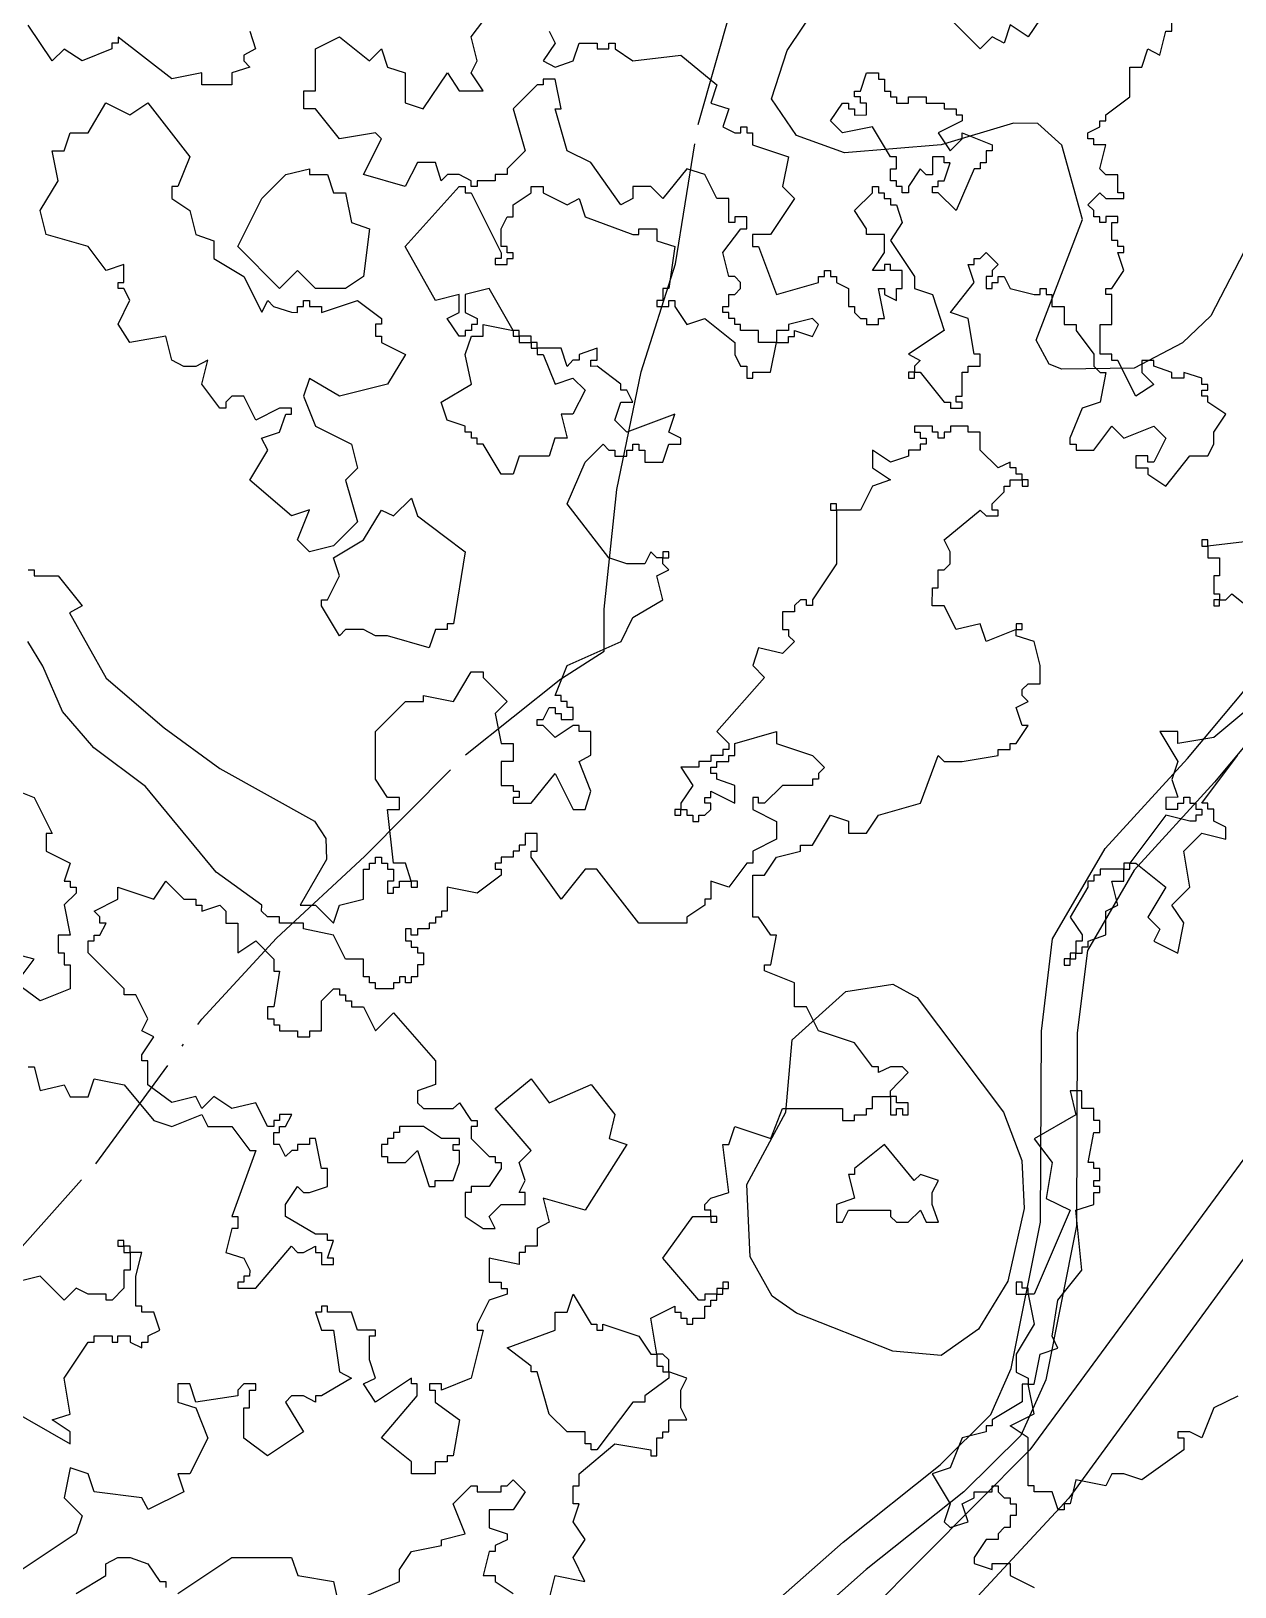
# Model space of a CAD drawing. Header units: metres. Extents: x -400 to 800, y -650 to 500.
# Drawn here: x 329.3 to 379.6, y -433.2 to -368.3 of the extents above; entities that cross this region are included whole.
import ezdxf

# ---------------------------------------------------------------- set-up
doc = ezdxf.new("R2010")
doc.units = ezdxf.units.M
doc.header["$LTSCALE"] = 2
doc.linetypes.add('DASHDOT', pattern=[3.556, 2.54, -0.508, 0, -0.508])
for name, color, linetype in [('SITE-PATH', 84, 'CONTINUOUS'), ('SITE-SETBACK-WATER', 1, 'DASHDOT'), ('SITE-TREE-CANOPY', 94, 'CONTINUOUS'), ('TOPO-CONTOUR-MAJOR', 8, 'CONTINUOUS'), ('TOPO-CONTOUR-MINOR', 9, 'CONTINUOUS')]:
    doc.layers.add(name, color=color, linetype=linetype)

msp = doc.modelspace()

# ---------------------------------------------------------------- linework, layer by layer
at = {"layer": 'SITE-PATH'}
for points in [[(360.236, -433.989), (363.204, -431.364), (367.252, -428.138), (369.377, -426.036), (370.226, -424.111), (371.454, -417.994), (371.483, -410.018), (371.953, -406.169), (374.142, -402.398), (377.58, -398.639), (381.024, -394.523), (385.03, -387.871), (387.823, -384.256), (391.814, -380.23), (394.747, -375.903), (398.114, -371.431), (402.528, -357.694)], [(403.973, -358.105), (399.461, -372.132), (395.967, -376.782), (392.979, -381.186), (388.959, -385.246), (386.258, -388.728), (382.259, -395.38), (378.709, -399.629), (375.356, -403.299), (373.405, -406.659), (372.984, -410.096), (372.948, -418.149), (371.664, -424.579), (370.633, -426.904), (368.248, -429.262), (364.172, -432.509), (361.323, -435.023)]]:
    msp.add_lwpolyline(points, dxfattribs=at)
at = {"layer": 'SITE-SETBACK-WATER'}
msp.add_lwpolyline([(328.031, -420.034), (332.004, -415.557), (336.429, -409.526), (339.551, -406.142), (343.242, -402.72), (347.444, -398.481), (351.447, -395.291), (353.223, -394.151), (353.23, -392.404), (353.755, -387.404), (354.778, -382.483), (356.201, -377.976), (357.153, -372.157), (358.734, -366.63)], dxfattribs=at)
at = {"layer": 'SITE-TREE-CANOPY'}
for points in [[(371.43, -367.759), (370.932, -368.504), (370.181, -368.003), (369.929, -368.76), (369.431, -368.504), (368.932, -369.004), (366.681, -366.757)], [(329.177, -390.759), (329.43, -390.759), (329.43, -391.004), (330.433, -391.004), (331.429, -392.261), (330.903, -392.55), (332.432, -395.276), (334.859, -397.356), (337.18, -399.058), (341.13, -401.25), (341.614, -401.973), (341.635, -402.852), (340.533, -404.754), (341.179, -404.754), (341.929, -405.51), (342.182, -404.754), (343.178, -404.509), (343.178, -403.252), (343.43, -403.252), (343.431, -403.008), (343.683, -403.008), (343.683, -402.752), (343.929, -402.752), (343.929, -403.008), (344.181, -403.008), (344.181, -403.252), (344.427, -403.253), (344.427, -403.753), (344.181, -403.753), (344.181, -404.254), (344.427, -404.254), (344.427, -404.009), (344.679, -404.009), (344.679, -403.753), (345.177, -403.753), (344.932, -403.008), (344.427, -403.008), (344.181, -400.761), (344.679, -400.761), (344.679, -400.26), (344.181, -400.26), (343.683, -399.504), (343.676, -397.513), (344.932, -396.256), (345.683, -396.256), (345.683, -396.011), (346.932, -396.256), (347.682, -395.01), (348.18, -395.01), (348.18, -395.255), (349.183, -396.256), (348.678, -396.757), (348.931, -398.002), (349.429, -398.002), (349.429, -398.759), (348.931, -398.759), (348.931, -399.76), (349.429, -399.76), (349.429, -400.005), (349.681, -400.005), (349.681, -400.261), (349.429, -400.261), (349.429, -400.505), (350.179, -400.505), (351.182, -399.26), (351.933, -400.761), (352.431, -400.761), (352.676, -400.005), (352.179, -398.759), (352.677, -398.503), (352.677, -397.502), (352.179, -397.502), (352.179, -397.257), (351.933, -397.257), (351.182, -397.758), (350.677, -397.257), (350.432, -397.257), (350.432, -397.013), (350.677, -397.013), (350.93, -396.512), (351.183, -396.512), (351.183, -396.757), (351.428, -396.757), (351.428, -397.001), (351.933, -397.002), (351.933, -396.512), (351.681, -396.512), (351.681, -396.256), (351.428, -396.256), (351.428, -396.011), (351.183, -396.011), (351.681, -394.754), (353.933, -393.754), (354.431, -392.752), (355.679, -392.007), (355.427, -391.006), (355.932, -390.761), (355.68, -390.506), (355.68, -390.261), (355.427, -390.261), (355.182, -390.005), (354.929, -390.505), (354.178, -390.505), (353.428, -390.261), (351.681, -388.002), (352.432, -386.256), (353.183, -385.511), (353.428, -385.756), (353.681, -385.756), (353.681, -386.011), (354.179, -386.011), (354.179, -385.756), (354.431, -385.756), (354.431, -385.511), (354.677, -385.511), (354.677, -385.756), (354.929, -385.756), (354.929, -386.256), (355.68, -386.256), (355.933, -385.511), (356.431, -385.511), (356.431, -385.255), (355.933, -385.01), (356.178, -384.254), (354.179, -385.01), (353.681, -384.51), (353.926, -383.753), (354.431, -383.753), (354.179, -383.253), (353.926, -383.253), (353.926, -383.008), (352.93, -382.251), (352.678, -382.263), (352.678, -382.007), (352.93, -382.007), (352.93, -381.506), (352.18, -381.762), (352.18, -382.007), (351.927, -382.007), (351.682, -382.263), (351.429, -381.506), (350.433, -381.506), (350.433, -381.261), (350.181, -381.261), (350.181, -381.005), (349.683, -381.005), (349.683, -380.761), (349.43, -380.761), (348.427, -379.003), (347.431, -379.259), (347.431, -380.004), (347.929, -380.26), (347.929, -380.505), (347.683, -380.505), (347.683, -380.76), (347.431, -380.76), (347.431, -381.005), (347.178, -381.005), (346.68, -380.26), (347.178, -380.004), (347.178, -379.259), (346.182, -379.503), (344.927, -377.256), (347.179, -374.754), (347.431, -374.754), (347.431, -375.009), (347.677, -375.01), (348.932, -377.512), (348.932, -377.757), (348.68, -377.757), (348.68, -378.002), (349.178, -378.002), (349.178, -377.757), (349.43, -377.757), (349.43, -377.512), (349.178, -377.512), (349.178, -377.257), (348.932, -377.257), (348.932, -376.511), (349.178, -376.011), (349.43, -376.011), (349.43, -375.51), (350.181, -375.01), (350.181, -374.754), (350.679, -374.754), (350.679, -375.01), (351.682, -375.51), (352.18, -375.255), (352.433, -376.011), (354.432, -376.756), (354.678, -376.756), (354.678, -376.512), (355.428, -376.512), (355.428, -377.012), (356.179, -377.257), (355.933, -379.004), (355.68, -379.004), (355.68, -379.504), (355.428, -379.504), (355.428, -379.76), (355.933, -379.76), (355.933, -379.504), (356.178, -379.504), (356.178, -379.76), (356.676, -380.505), (357.427, -380.261), (358.683, -381.262), (358.683, -381.762), (358.928, -382.252), (359.181, -382.252), (359.181, -382.753), (359.433, -382.753), (359.433, -382.508), (360.177, -382.508), (360.429, -381.262), (359.679, -381.262), (359.679, -380.761), (358.928, -380.761), (358.928, -380.505), (358.683, -380.505), (358.683, -380.261), (358.43, -380.261), (358.43, -380.005), (358.178, -380.005), (358.178, -379.76), (358.43, -379.76), (358.43, -379.26), (358.683, -379.26), (358.928, -379.004), (358.928, -378.759), (358.683, -378.503), (358.43, -378.503), (358.178, -377.502), (358.929, -376.512), (359.181, -376.512), (359.181, -376.012), (358.683, -376.011), (358.683, -376.256), (358.431, -376.256), (358.431, -375.255), (357.933, -375.255), (357.428, -374.254), (356.677, -374.009), (355.681, -375.255), (355.183, -374.754), (354.432, -374.754), (354.432, -375.255), (353.927, -375.511), (352.678, -373.753), (351.682, -373.252), (351.177, -371.506), (351.43, -371.506), (351.178, -370.26), (350.679, -370.26), (350.679, -370.505), (350.427, -370.505), (349.431, -371.506), (349.929, -373.252), (349.178, -374.008), (349.178, -374.253), (348.68, -374.253), (348.68, -374.509), (347.929, -374.509), (347.929, -374.754), (347.677, -374.754), (347.677, -374.509), (347.179, -374.253), (346.681, -374.253), (346.428, -374.509), (346.183, -373.752), (345.432, -373.752), (344.927, -374.753), (343.18, -374.253), (343.931, -372.762), (343.678, -372.506), (342.177, -372.762), (341.181, -371.505), (340.683, -371.505), (340.683, -370.76), (341.181, -370.76), (341.181, -369.002), (342.178, -368.502), (343.433, -369.503), (343.931, -369.002), (344.177, -369.759), (344.927, -370.004), (344.927, -371.261), (345.678, -371.505), (346.681, -370.004), (347.179, -370.76), (348.182, -370.76), (347.677, -370.004), (347.93, -369.503), (347.677, -368.502), (348.428, -367.512)], [(338.432, -368.257), (338.677, -369.002), (338.179, -369.258), (338.179, -369.503), (338.431, -369.758), (337.681, -370.003), (337.681, -370.504), (336.432, -370.504), (336.432, -370.003), (335.176, -370.259), (332.932, -368.512), (332.932, -368.757), (332.679, -368.757), (332.679, -369.002), (331.431, -369.502), (330.68, -369.012), (330.182, -369.502), (329.179, -368.011)], [(350.932, -368.258), (351.178, -368.758), (350.68, -369.503), (351.178, -369.759), (351.928, -369.504), (352.181, -368.758), (352.931, -368.758), (352.931, -369.003), (353.429, -369.003), (353.429, -368.758), (353.682, -368.758), (353.682, -369.003), (354.433, -369.504), (356.432, -369.259), (357.933, -370.505), (357.68, -371.262), (358.431, -371.506), (358.178, -372.252), (358.683, -372.507), (358.929, -372.508), (358.929, -372.252), (359.181, -372.252), (359.181, -372.508), (359.427, -372.508), (359.427, -373.008), (360.928, -373.509), (360.682, -374.755), (361.18, -375.255), (360.177, -376.757), (359.427, -376.757), (359.427, -377.257), (359.679, -377.257), (360.43, -379.26), (362.183, -378.759), (362.183, -378.503), (362.429, -378.503), (362.429, -378.259), (362.681, -378.259), (362.681, -378.503), (362.927, -378.504), (362.927, -378.759), (363.432, -379.004), (363.432, -379.761), (363.677, -379.761), (363.677, -380.005), (363.93, -380.261), (364.182, -380.261), (364.182, -380.506), (364.681, -380.506), (364.681, -380.261), (364.933, -380.261), (364.681, -379.004), (364.933, -379.004), (364.933, -379.26), (365.431, -379.505), (365.431, -379.004), (365.677, -379.004), (365.677, -378.259), (365.179, -378.259), (365.179, -378.003), (364.933, -378.003), (364.933, -378.259), (364.428, -378.259), (364.933, -377.503), (364.933, -376.757), (364.183, -376.757), (364.183, -376.512), (363.678, -375.756), (364.428, -375.011), (364.428, -374.755), (364.681, -374.755), (364.681, -375.011), (364.926, -375.011), (364.926, -375.256), (365.179, -375.256), (365.179, -375.511), (365.432, -375.511), (365.677, -376.257), (365.179, -377.002), (366.182, -378.504), (366.182, -379.004), (366.932, -379.26), (367.43, -380.762), (365.929, -381.752), (366.427, -382.008), (366.182, -382.252), (366.182, -382.508), (366.427, -382.508), (367.43, -383.754), (367.683, -383.754), (367.683, -384.01), (368.181, -384.01), (368.181, -383.754), (367.928, -383.754), (367.928, -383.51), (368.181, -383.51), (368.181, -382.508), (368.426, -382.508), (368.426, -382.253), (368.931, -382.253), (368.932, -381.752), (368.679, -381.752), (368.427, -380.261), (367.683, -380.006), (368.679, -378.76), (368.427, -378.003), (368.679, -378.003), (368.679, -377.759), (368.932, -377.759), (369.177, -377.503), (369.682, -378.003), (369.43, -378.259), (369.43, -378.504), (369.177, -378.504), (369.177, -379.005), (369.43, -379.005), (369.43, -378.76), (369.682, -378.76), (369.682, -378.504), (369.928, -378.504), (370.18, -379.005), (371.176, -379.261), (371.429, -379.261), (371.429, -379.005), (371.682, -379.005), (371.682, -379.261), (371.927, -379.261), (371.927, -379.761), (372.432, -379.761), (372.432, -380.506), (372.93, -380.507), (372.93, -380.762), (373.681, -381.752), (373.681, -382.253), (373.933, -382.509), (374.179, -382.509), (373.933, -383.755), (373.182, -384.011), (372.677, -385.256), (372.677, -385.512), (372.93, -385.512), (372.93, -385.757), (373.68, -385.757), (374.431, -384.756), (374.929, -385.257), (376.178, -384.756), (376.683, -385.257), (376.178, -386.258), (375.932, -386.258), (375.932, -386.002), (375.427, -386.002), (375.427, -386.502), (375.932, -386.502), (375.932, -386.758), (376.683, -387.259), (377.679, -386.002), (378.429, -386.002), (378.682, -385.502), (378.682, -385.012), (379.18, -384.256), (378.43, -383.755), (378.43, -383.51), (378.177, -383.51), (378.177, -383.254), (378.43, -383.254), (378.43, -383.01), (378.177, -383.01), (378.177, -382.754), (377.427, -382.509), (377.427, -382.754), (376.928, -382.754), (376.928, -382.509), (376.178, -382.253), (376.178, -382.008), (375.68, -382.008), (375.68, -382.509), (376.178, -383.01), (375.427, -383.51), (374.677, -382.008), (374.431, -382.008), (374.431, -381.752), (373.933, -381.752), (373.933, -380.507), (374.431, -380.507), (374.431, -379.261), (374.179, -379.261), (374.179, -379.005), (374.431, -379.005), (374.93, -378.26), (374.677, -377.503), (374.93, -377.503), (374.93, -377.259), (374.677, -377.259), (374.677, -377.003), (374.432, -377.003), (374.432, -376.257), (374.677, -376.257), (374.677, -376.002), (374.179, -376.001), (374.179, -376.257), (373.927, -376.257), (373.927, -376.013), (373.681, -376.013), (373.681, -375.757), (373.429, -375.512), (373.927, -375.011), (374.179, -375.256), (374.93, -375.256), (374.93, -375.012), (374.677, -375.012), (374.677, -374.255), (374.179, -374.255), (373.927, -374.01), (374.179, -373.009), (373.681, -373.009), (373.681, -372.753), (373.429, -372.753), (373.429, -372.509), (373.927, -372.253), (373.927, -372.008), (374.179, -372.008), (374.179, -371.752), (375.183, -371.007), (375.183, -369.761), (375.681, -369.761), (375.933, -369.005), (376.431, -369.261), (376.677, -368.26), (376.93, -368.26), (376.93, -367.759)], [(350.682, -434.755), (351.18, -432.753), (352.428, -433.009), (351.93, -432.008), (352.429, -431.252), (351.931, -430.506), (352.183, -429.761), (351.931, -429.761), (351.931, -429.005), (352.183, -429.005), (352.183, -428.504), (353.678, -427.258), (355.179, -427.503), (355.179, -427.759), (355.431, -427.759), (355.431, -427.003), (355.677, -427.003), (355.677, -426.758), (355.929, -426.758), (355.929, -426.257), (356.68, -426.257), (356.428, -425.757), (356.428, -425.012), (356.68, -424.511), (355.93, -424.255), (355.93, -423.754), (355.677, -423.51), (355.432, -423.51), (355.179, -422.008), (356.182, -421.507), (356.182, -421.752), (356.428, -421.752), (356.428, -422.008), (356.68, -422.008), (356.68, -422.253), (356.933, -422.253), (356.933, -422.008), (357.431, -422.008), (357.431, -421.508), (357.677, -421.508), (357.677, -421.252), (357.929, -421.252), (357.929, -421.007), (357.431, -421.007), (357.431, -421.252), (357.179, -421.252), (355.677, -419.505), (356.933, -417.759), (357.677, -417.759), (357.677, -417.503), (357.431, -417.503), (357.431, -417.258), (357.677, -417.002), (358.428, -416.758), (358.182, -414.756), (358.428, -414.756), (358.68, -414.01), (360.181, -414.511), (360.68, -413.254), (363.177, -413.254), (363.177, -413.755), (363.682, -413.755), (363.682, -413.51), (364.18, -413.51), (364.18, -413.254), (364.433, -413.254), (364.433, -412.754), (365.183, -412.754), (365.183, -412.509), (365.927, -411.753), (365.681, -411.508), (365.183, -411.508), (364.678, -411.753), (364.678, -411.508), (364.433, -411.508), (363.682, -410.507), (362.181, -410.006), (361.683, -409.005), (361.178, -409.005), (361.178, -408.004), (359.929, -407.503), (359.929, -407.258), (360.182, -407.258), (360.428, -406.012), (360.182, -406.012), (359.677, -405.256), (359.432, -405.256), (359.432, -403.509), (359.93, -403.51), (360.428, -402.753), (361.431, -402.508), (361.431, -402.253), (361.929, -402.253), (362.68, -401.007), (363.43, -401.252), (363.43, -401.752), (364.181, -401.752), (364.679, -401.007), (366.433, -400.507), (367.177, -398.504), (367.429, -398.76), (368.18, -398.76), (369.681, -398.505), (369.681, -398.26), (370.179, -398.26), (370.179, -398.004), (370.432, -398.004), (370.93, -397.259), (370.677, -397.259), (370.432, -396.502), (370.93, -396.258), (370.677, -396.002), (370.677, -395.757), (370.93, -395.512), (371.428, -395.512), (371.428, -394.756), (371.182, -393.755), (370.432, -393.51), (370.432, -393.254), (369.183, -393.755), (368.931, -393.009), (367.928, -393.254), (367.43, -392.253), (366.931, -392.253), (366.932, -391.507), (367.177, -391.508), (367.177, -390.762), (367.43, -390.762), (367.682, -390.506), (367.682, -390.006), (367.43, -389.505), (368.931, -388.259), (369.177, -388.504), (369.682, -388.504), (369.682, -388.26), (369.429, -388.26), (369.429, -388.004), (369.927, -387.503), (369.927, -387.258), (370.18, -387.258), (370.18, -387.003), (370.678, -387.003), (370.678, -386.758), (370.432, -386.758), (370.432, -386.502), (370.18, -386.502), (370.18, -386.257), (369.682, -386.502), (368.931, -385.757), (368.931, -385.011), (368.433, -385.011), (368.433, -384.755), (367.683, -384.755), (367.683, -385.011), (367.43, -385.011), (367.43, -385.256), (367.178, -385.256), (367.178, -385.011), (366.932, -385.011), (366.932, -384.755), (366.181, -384.755), (366.181, -385.011), (366.427, -385.011), (366.427, -385.256), (366.679, -385.256), (366.679, -385.512), (366.427, -385.512), (366.427, -385.756), (365.929, -385.756), (365.929, -386.012), (365.178, -386.257), (364.428, -385.756), (364.428, -386.502), (365.178, -387.002), (364.428, -387.258), (363.929, -388.259), (362.933, -388.259), (362.933, -390.506), (361.93, -392.008), (361.93, -392.252), (361.677, -392.252), (361.677, -392.008), (361.432, -392.008), (361.179, -392.252), (361.179, -392.508), (360.681, -392.508), (360.681, -393.253), (360.927, -393.253), (360.927, -393.509), (361.179, -393.754), (360.681, -394.255), (359.678, -394.01), (359.432, -394.755), (359.93, -395.256), (357.931, -397.503), (358.429, -398.003), (358.429, -398.259), (358.183, -398.259), (358.183, -398.504), (357.678, -398.504), (357.678, -398.76), (357.18, -398.759), (357.18, -399.004), (356.43, -399.004), (356.928, -399.761), (356.429, -400.506), (356.429, -400.762), (356.682, -400.762), (356.682, -401.006), (356.927, -401.006), (356.927, -401.262), (357.18, -401.262), (357.18, -401.006), (357.433, -401.006), (357.678, -400.762), (357.678, -400.506), (357.433, -400.506), (357.433, -400.261), (357.678, -400.261), (357.678, -400.005), (358.681, -400.506), (358.681, -399.761), (357.931, -399.505), (357.931, -399.26), (357.678, -399.26), (357.678, -399.004), (357.931, -399.004), (357.931, -398.76), (358.429, -398.76), (358.429, -398.504), (358.681, -398.504), (358.681, -398.003), (360.428, -397.503), (360.428, -398.003), (361.929, -398.504), (362.427, -399.005), (362.182, -399.26), (362.182, -399.505), (361.929, -399.505), (361.929, -399.761), (360.681, -399.761), (359.93, -400.506), (359.677, -400.506), (359.677, -400.261), (359.432, -400.261), (359.432, -400.762), (360.428, -401.263), (360.428, -402.008), (359.432, -402.508), (359.432, -403.009), (359.179, -403.009), (358.428, -404.01), (357.678, -403.754), (357.678, -404.51), (357.432, -404.51), (357.432, -404.755), (356.682, -405.256), (356.682, -405.512), (354.682, -405.511), (352.929, -403.253), (352.431, -403.253), (351.427, -404.51), (350.179, -402.752), (350.179, -402.508), (350.432, -402.508), (350.432, -401.762), (349.926, -401.762), (349.926, -402.252), (349.681, -402.252), (349.681, -402.508), (349.428, -402.508), (349.428, -402.752), (348.93, -402.752), (348.93, -403.008), (348.678, -403.008), (348.678, -403.253), (348.93, -403.253), (348.93, -403.509), (347.927, -404.254), (346.678, -404.009), (346.678, -405.01), (346.433, -405.01), (346.433, -405.255), (346.18, -405.255), (346.18, -405.511), (345.928, -405.511), (345.928, -405.755), (345.43, -405.755), (345.43, -406.011), (345.177, -406.011), (345.177, -405.755), (344.932, -405.755), (344.931, -406.256), (345.177, -406.256), (345.177, -406.512), (345.43, -406.512), (345.429, -406.757), (345.682, -406.757), (345.682, -407.257), (345.429, -407.257), (345.429, -407.758), (345.177, -407.758), (345.177, -408.002), (344.931, -408.002), (344.931, -407.758), (344.679, -407.758), (344.679, -408.002), (344.433, -408.002), (344.433, -408.258), (343.683, -408.258), (343.683, -408.002), (343.43, -408.002), (343.43, -407.758), (343.178, -407.758), (343.178, -407.012), (342.427, -407.012), (341.929, -406.011), (340.68, -405.755), (340.68, -405.51), (339.677, -405.51), (339.677, -405.254), (339.179, -405.254), (338.927, -405.01), (338.941, -404.754), (337.026, -403.385), (334.08, -399.803), (331.926, -398.19), (330.608, -396.677), (329.794, -394.786), (329.17, -393.752)], [(380.681, -389.506), (378.429, -389.762), (378.429, -390.262), (378.927, -390.262), (378.927, -391.008), (378.682, -391.008), (378.682, -391.753), (378.927, -391.753), (378.927, -392.009), (379.18, -392.009), (379.432, -391.753), (380.681, -392.754)], [(380.182, -396.503), (378.681, -397.76), (377.18, -398.005), (377.18, -397.504), (376.429, -397.504), (377.18, -398.761), (376.927, -399.506), (377.18, -400.252), (376.682, -400.263), (376.682, -400.752), (377.18, -400.752), (377.18, -400.507), (377.432, -400.507), (377.432, -400.252), (377.678, -400.252), (377.678, -400.507), (377.93, -400.507), (377.93, -400.752), (378.183, -400.752), (378.183, -401.008), (377.93, -401.008), (377.93, -401.253), (377.678, -401.253), (376.682, -401.008), (375.18, -403.01), (375.433, -403.01), (376.681, -404.011), (375.931, -405.257), (376.429, -405.758), (376.183, -406.258), (377.179, -406.759), (377.432, -405.502), (376.927, -404.757), (377.678, -404.011), (377.432, -402.51), (378.183, -401.753), (379.179, -402.009), (379.179, -401.509), (378.681, -401.253), (378.681, -400.752), (378.428, -400.752), (378.428, -400.507), (378.183, -400.507), (379.677, -398.505)], [(328.18, -399.758), (329.429, -400.259), (330.179, -401.761), (329.927, -401.761), (329.927, -402.506), (330.93, -403.007), (330.677, -403.752), (330.93, -403.752), (330.93, -404.008), (331.182, -404.008), (331.182, -404.253), (330.677, -404.753), (330.93, -406.01), (330.432, -406.01), (330.431, -406.755), (330.677, -406.755), (330.677, -407.256), (330.929, -407.256), (330.929, -408.257), (329.681, -408.758), (328.678, -408.012), (329.428, -407.011), (328.432, -406.755)], [(329.182, -411.505), (329.428, -411.505), (329.68, -412.506), (330.677, -412.262), (330.929, -412.762), (331.68, -412.762), (331.932, -412.006), (333.181, -412.262), (334.429, -413.753), (335.18, -414.008), (336.429, -413.508), (336.681, -414.009), (337.677, -414.009), (338.428, -415.01), (338.68, -415.01), (337.677, -417.757), (337.93, -417.757), (337.93, -418.258), (337.677, -418.258), (337.431, -419.259), (338.182, -419.504), (338.428, -420.004), (338.427, -420.26), (338.182, -420.26), (338.182, -420.505), (337.929, -420.505), (337.929, -420.761), (338.68, -420.761), (340.181, -419.003), (340.427, -419.259), (340.679, -419.259), (341.177, -419.004), (341.177, -419.259), (341.43, -419.259), (341.43, -419.76), (341.928, -419.76), (341.928, -419.504), (341.683, -419.504), (341.928, -418.759), (341.683, -418.759), (341.683, -418.503), (341.177, -418.503), (339.929, -417.758), (339.929, -417.257), (340.427, -416.512), (340.68, -416.756), (340.932, -416.756), (341.683, -416.512), (341.683, -415.755), (341.43, -415.755), (341.178, -414.51), (340.932, -414.509), (340.932, -414.754), (340.427, -414.754), (340.427, -415.01), (340.182, -415.01), (339.929, -415.255), (339.677, -414.754), (339.431, -414.754), (339.431, -414.254), (339.677, -414.254), (339.677, -414.009), (339.929, -414.009), (340.182, -413.508), (339.677, -413.508), (339.677, -413.753), (339.431, -413.753), (339.431, -414.009), (339.179, -414.009), (338.681, -413.008), (337.677, -413.252), (336.927, -412.752), (336.429, -413.252), (336.183, -412.752), (335.18, -413.007), (334.177, -412.262), (334.177, -411.261), (333.932, -411.261), (333.932, -411.005), (334.43, -410.26), (333.932, -410.004), (334.177, -409.503), (333.679, -408.502), (333.181, -408.502), (333.181, -408.257), (331.68, -406.755), (331.68, -406.255), (331.933, -406.255), (331.933, -406.01), (332.178, -406.01), (332.431, -405.51), (332.178, -405.51), (332.178, -405.254), (331.933, -405.009), (332.929, -404.509), (332.929, -404.008), (334.43, -404.509), (334.928, -403.752), (335.679, -404.509), (336.177, -404.509), (336.177, -404.754), (336.429, -404.754), (336.429, -405.009), (337.18, -404.754), (337.433, -405.01), (337.433, -405.51), (337.931, -405.51), (337.93, -406.756), (338.681, -406.255), (339.432, -407.012), (339.432, -407.513), (339.677, -407.513), (339.432, -409.003), (339.179, -409.003), (339.179, -409.504), (339.431, -409.504), (339.431, -409.76), (339.677, -409.76), (339.677, -410.004), (340.428, -410.004), (340.428, -410.26), (340.933, -410.26), (340.933, -410.004), (341.431, -410.004), (341.431, -408.759), (341.929, -408.258), (342.181, -408.258), (342.181, -408.503), (342.427, -408.503), (342.427, -408.759), (342.679, -408.759), (342.679, -409.003), (343.178, -409.003), (343.683, -410.005), (344.433, -409.259), (346.18, -411.262), (346.18, -412.252), (345.429, -412.508), (345.429, -413.008), (345.682, -413.253), (346.93, -413.253), (347.183, -413.008), (347.681, -413.754), (347.933, -413.754), (347.933, -414.009), (347.681, -414.009), (347.681, -414.51), (348.431, -415.255), (348.677, -415.255), (348.677, -415.511), (348.929, -415.511), (348.929, -415.756), (348.431, -416.512), (347.681, -416.512), (347.681, -416.757), (347.428, -416.757), (347.428, -417.758), (348.178, -418.259), (348.677, -418.259), (348.431, -417.758), (348.929, -417.258), (349.932, -417.258), (349.932, -416.757), (349.68, -416.757), (349.932, -416.257), (349.68, -415.511), (350.178, -415.011), (348.677, -413.253), (350.178, -412.007), (350.929, -413.009), (352.683, -412.252), (353.679, -413.509), (353.433, -414.51), (354.177, -414.755), (352.43, -417.503), (350.683, -417.002), (350.928, -418.003), (350.43, -418.259), (350.43, -419.004), (349.932, -419.004), (349.932, -419.26), (349.68, -419.26), (349.68, -419.761), (348.431, -419.505), (348.431, -420.506), (348.929, -420.506), (348.929, -420.762), (349.181, -420.762), (349.181, -421.006), (348.431, -421.262), (347.933, -422.252), (347.933, -422.508), (348.178, -422.508), (347.68, -424.51), (346.431, -425.011), (346.431, -424.755), (345.933, -424.755), (345.933, -425.011), (346.179, -425.011), (346.179, -425.511), (347.182, -426.257), (346.929, -427.758), (346.677, -427.758), (346.677, -428.003), (346.178, -428.003), (346.178, -428.504), (345.182, -428.504), (345.182, -428.003), (343.927, -427.002), (345.428, -425.255), (345.428, -424.755), (345.183, -424.755), (345.183, -424.51), (343.681, -425.511), (343.183, -424.755), (343.681, -424.51), (343.429, -423.754), (343.429, -422.752), (343.682, -422.752), (343.682, -422.508), (342.931, -422.508), (342.678, -421.762), (341.682, -421.762), (341.682, -421.506), (341.43, -421.506), (341.43, -421.762), (341.177, -421.762), (341.43, -422.508), (341.928, -422.508), (342.18, -424.254), (342.678, -424.51), (341.43, -425.255), (341.177, -425.255), (341.177, -425.511), (340.679, -425.255), (340.181, -425.255), (339.928, -425.511), (340.679, -426.757), (339.177, -427.758), (338.181, -427.012), (338.182, -425.755), (338.427, -425.755), (338.427, -425.01), (338.68, -425.01), (338.68, -424.754), (338.182, -424.754), (337.929, -425.01), (337.929, -425.255), (336.182, -425.511), (335.93, -424.754), (335.432, -424.754), (335.432, -425.51), (336.182, -425.755), (336.68, -427.012), (335.929, -428.503), (335.431, -428.503), (335.677, -429.259), (334.183, -430.004), (333.93, -429.504), (331.931, -429.259), (331.678, -428.502), (330.928, -428.258), (330.682, -429.504), (331.433, -430.26), (331.18, -431.005), (328.178, -433.007)], [(327.428, -425.254), (330.928, -427.257), (330.928, -426.756), (330.177, -426.255), (330.928, -426.011), (330.683, -424.509), (331.679, -423.007), (331.931, -423.007), (331.931, -422.751), (332.682, -422.752), (332.682, -423.007), (332.928, -423.007), (332.928, -422.752), (333.433, -422.752), (333.433, -423.007), (333.931, -423.252), (333.931, -423.007), (334.183, -423.008), (334.183, -422.752), (334.681, -422.507), (334.429, -421.762), (333.931, -421.762), (333.931, -421.506), (333.678, -421.506), (333.678, -420.26), (333.931, -419.259), (333.433, -419.259), (333.433, -420.004), (333.18, -420.004), (333.18, -420.76), (332.682, -421.261), (332.43, -421.261), (332.43, -421.005), (331.679, -421.005), (331.181, -420.76), (330.683, -421.261), (329.68, -420.26), (328.677, -420.504)], [(379.682, -425.258), (378.679, -425.758), (378.181, -427.004), (377.683, -426.759), (377.178, -426.759), (377.178, -427.004), (377.43, -427.004), (377.43, -427.505), (375.677, -428.762), (374.933, -428.506), (374.428, -428.506), (374.182, -429.006), (372.927, -428.761), (372.681, -429.763), (372.429, -429.763), (372.429, -430.007), (372.183, -430.007), (371.93, -429.262), (371.18, -429.262), (371.18, -429.006), (370.927, -429.006), (370.928, -427.004), (370.177, -426.503), (371.18, -426.003), (370.928, -424.757), (370.682, -424.757), (370.682, -425.502), (369.433, -426.258), (369.433, -426.503), (369.181, -426.503), (369.181, -426.759), (368.178, -427.004), (367.679, -428.26), (366.929, -428.505), (367.679, -429.762), (367.427, -430.507), (367.679, -430.752), (368.43, -430.508), (368.177, -429.762), (368.683, -429.506), (368.683, -429.262), (369.433, -429.262), (369.433, -429.006), (369.679, -429.006), (369.679, -429.262), (369.931, -429.506), (370.177, -429.507), (370.177, -429.762), (370.429, -429.762), (370.429, -430.252), (370.177, -430.252), (370.177, -430.752), (369.931, -430.752), (369.679, -431.008), (369.679, -431.253), (369.18, -431.253), (368.682, -432.009), (368.682, -432.254), (369.433, -432.51), (369.433, -432.254), (370.177, -432.254), (370.176, -432.755), (371.18, -433.255)], [(342.93, -433.754), (344.677, -433.009), (344.677, -432.508), (345.182, -431.752), (346.431, -431.507), (346.431, -431.262), (347.427, -431.007), (346.929, -429.761), (347.68, -429.004), (347.932, -429.004), (347.932, -429.26), (348.928, -429.26), (348.928, -429.004), (349.181, -429.004), (349.433, -428.76), (349.931, -429.26), (349.433, -430.006), (348.43, -430.005), (348.43, -430.762), (349.181, -431.007), (349.181, -431.263), (348.683, -431.507), (348.683, -431.752), (348.43, -431.752), (348.177, -432.753), (348.682, -432.753), (348.682, -433.009), (349.433, -433.51)], [(331.18, -433.508), (332.429, -432.752), (332.429, -432.262), (332.927, -432.007), (333.432, -432.007), (334.182, -432.262), (334.68, -433.008), (334.933, -433.008), (334.933, -433.253)], [(335.431, -433.508), (337.683, -432.007), (340.18, -432.007), (340.433, -432.752), (341.927, -433.008), (342.432, -435.255)]]:
    msp.add_lwpolyline(points, dxfattribs=at)
for points in [[(364.681, -370.261), (364.927, -370.261), (364.927, -370.762), (365.179, -370.762), (365.179, -371.006), (365.432, -371.006), (365.432, -371.262), (365.93, -371.262), (365.93, -371.006), (366.68, -371.006), (366.68, -371.262), (367.431, -371.262), (367.431, -371.507), (367.929, -371.507), (367.929, -371.752), (368.182, -371.752), (368.182, -372.008), (367.178, -372.508), (367.676, -373.253), (368.182, -372.753), (368.182, -372.508), (369.43, -373.009), (369.43, -373.254), (369.178, -373.254), (369.178, -373.754), (368.932, -373.754), (368.932, -374.01), (368.68, -374.01), (367.929, -375.756), (367.178, -375.011), (366.933, -375.011), (366.933, -374.755), (367.178, -374.755), (367.178, -374.51), (367.431, -374.51), (367.676, -373.754), (367.431, -373.754), (367.431, -373.509), (366.933, -373.509), (366.933, -374.255), (366.68, -374.255), (366.428, -374.01), (365.93, -374.755), (365.93, -375.011), (365.677, -375.011), (365.677, -374.755), (365.432, -374.755), (365.432, -374.51), (365.179, -374.51), (365.179, -374.01), (365.432, -374.01), (365.432, -373.509), (365.179, -373.509), (364.429, -372.252), (363.18, -372.508), (362.682, -372.007), (363.18, -371.262), (363.433, -371.262), (363.433, -371.507), (363.678, -371.507), (363.678, -371.763), (364.183, -371.751), (364.183, -371.262), (363.931, -371.262), (363.931, -371.006), (363.678, -371.006), (363.678, -370.761), (363.931, -370.761), (364.183, -370.005), (364.681, -370.005)], [(335.927, -373.507), (335.429, -374.753), (335.183, -374.753), (335.183, -375.253), (335.927, -375.754), (336.179, -376.755), (336.93, -377.011), (336.93, -377.756), (338.178, -378.502), (338.929, -380.003), (339.181, -379.503), (339.427, -379.759), (340.177, -380.003), (340.43, -380.004), (340.43, -379.759), (340.682, -379.759), (340.682, -379.503), (340.928, -379.503), (340.928, -379.759), (341.433, -379.759), (341.433, -380.004), (342.927, -379.503), (343.93, -380.26), (343.93, -380.504), (343.678, -380.504), (343.678, -381.005), (343.93, -381.005), (343.93, -381.261), (344.933, -381.761), (344.183, -383.007), (342.183, -383.508), (340.928, -382.762), (340.682, -383.508), (341.18, -384.753), (342.681, -385.51), (342.927, -386.511), (342.429, -387.012), (342.927, -388.758), (341.93, -389.759), (340.927, -390.004), (340.429, -389.503), (340.927, -388.257), (340.177, -388.502), (338.43, -387.011), (339.181, -385.754), (338.928, -385.254), (339.679, -385.009), (339.932, -384.253), (340.177, -384.253), (340.177, -384.008), (339.679, -384.008), (338.683, -384.509), (338.178, -383.507), (337.68, -383.507), (337.427, -383.752), (337.427, -384.008), (337.182, -384.008), (336.431, -383.007), (336.677, -382.006), (336.179, -382.261), (335.681, -382.261), (335.183, -382.005), (334.93, -381.004), (333.429, -381.26), (332.931, -380.503), (333.429, -379.502), (333.177, -379.002), (332.931, -379.002), (332.931, -378.757), (333.177, -378.757), (333.177, -378.012), (332.433, -378.256), (331.682, -377.255), (329.929, -376.755), (329.683, -375.753), (330.427, -374.508), (330.182, -373.262), (330.68, -373.262), (330.932, -372.505), (331.683, -372.505), (332.427, -371.26), (333.43, -371.76), (334.18, -371.26)], [(340.928, -374.253), (341.679, -374.253), (341.931, -375.009), (342.43, -375.009), (342.682, -376.255), (343.433, -376.511), (343.18, -378.502), (342.429, -379.003), (341.181, -379.002), (340.43, -378.257), (339.679, -379.002), (337.933, -377.256), (338.929, -375.254), (339.932, -374.252), (340.928, -374.008)], [(349.43, -381.005), (349.683, -381.005), (349.683, -381.261), (350.181, -381.261), (350.181, -381.506), (350.433, -381.506), (350.433, -381.762), (350.679, -381.762), (351.177, -383.008), (351.927, -382.752), (352.432, -383.253), (351.927, -384.254), (351.429, -384.254), (351.681, -385.255), (351.176, -385.255), (350.931, -386.011), (349.682, -386.011), (349.43, -386.756), (348.931, -386.756), (348.181, -385.51), (347.928, -385.51), (347.928, -385.255), (347.683, -385.254), (347.683, -385.01), (347.43, -385.01), (347.43, -384.754), (346.68, -384.509), (346.427, -383.753), (347.683, -383.007), (347.431, -381.762), (347.683, -381.005), (348.181, -381.005), (348.181, -380.505), (349.43, -380.761)], [(360.682, -381.262), (360.927, -381.262), (360.928, -381.006), (361.18, -381.006), (361.18, -380.762), (361.931, -381.006), (362.183, -380.506), (361.931, -380.261), (360.928, -380.506), (360.928, -380.761), (360.429, -380.761), (360.429, -381.262)], [(365.929, -382.508), (365.929, -382.753), (366.182, -382.753), (366.182, -382.508)], [(370.678, -387.258), (370.93, -387.259), (370.93, -387.003), (370.678, -387.003)], [(346.581, -389.37), (347.43, -390.004), (346.932, -393.008), (346.679, -393.008), (346.679, -393.252), (346.181, -393.252), (345.929, -394.009), (344.182, -393.508), (343.677, -393.508), (343.179, -393.252), (342.428, -393.252), (342.183, -393.508), (341.432, -392.262), (341.432, -392.006), (341.678, -392.006), (342.183, -391.005), (341.93, -390.26), (343.179, -389.503), (343.93, -388.258), (344.428, -388.502), (345.178, -387.757), (345.431, -388.502)], [(362.933, -388.003), (362.681, -388.003), (362.681, -388.259), (362.933, -388.259)], [(378.429, -389.506), (378.177, -389.506), (378.177, -389.762), (378.429, -389.762)], [(355.932, -390.261), (355.932, -390.005), (355.68, -390.005), (355.68, -390.261)], [(378.682, -392.009), (378.682, -392.254), (378.927, -392.254), (378.927, -392.009)], [(370.677, -393.254), (370.677, -393.009), (370.432, -393.009), (370.432, -393.254)], [(356.177, -400.762), (356.177, -401.006), (356.429, -401.006), (356.429, -400.762)], [(373.181, -406.759), (373.181, -406.503), (373.433, -406.503), (373.433, -406.258), (374.177, -406.002), (374.177, -405.012), (374.682, -404.756), (374.43, -403.755), (374.928, -403.755), (374.928, -403.255), (373.932, -403.255), (373.932, -403.511), (373.679, -403.511), (373.679, -403.755), (373.427, -403.755), (373.426, -404.011), (372.683, -405.257), (373.181, -406.002), (373.181, -406.258), (372.928, -406.258), (372.928, -406.759)], [(375.18, -403.255), (375.18, -403.01), (374.928, -403.01), (374.928, -403.255)], [(345.177, -404.009), (345.43, -404.009), (345.43, -403.753), (345.177, -403.753)], [(372.43, -407.003), (372.43, -407.259), (372.683, -407.259), (372.683, -407.003)], [(372.928, -407.003), (372.928, -406.759), (372.683, -406.759), (372.683, -407.003)], [(371.18, -424.757), (371.433, -423.511), (372.176, -423.255), (371.931, -422.755), (372.177, -421.253), (373.18, -420.007), (372.927, -417.504), (373.678, -417.26), (373.678, -416.759), (373.931, -416.759), (373.931, -416.503), (373.678, -416.503), (373.678, -416.258), (373.931, -416.258), (373.931, -415.758), (373.678, -415.758), (373.678, -415.502), (373.433, -415.502), (373.678, -414.256), (373.931, -414.256), (373.931, -413.756), (373.678, -413.756), (373.678, -413.255), (373.18, -413.255), (373.18, -412.51), (372.682, -412.51), (372.928, -413.511), (371.181, -414.512), (371.931, -415.502), (371.679, -417.004), (372.682, -417.504), (371.18, -421.008), (370.928, -421.008), (371.18, -422.254), (370.43, -423.511), (370.43, -424.256), (370.928, -424.512), (370.928, -424.757)], [(365.183, -413.01), (365.183, -413.51), (365.429, -413.51), (365.429, -413.254), (365.681, -413.254), (365.681, -413.51), (365.927, -413.51), (365.927, -413.01), (365.429, -413.01), (365.429, -412.754), (365.183, -412.754)], [(346.179, -416.512), (346.179, -416.256), (346.93, -416.256), (347.183, -415.511), (347.183, -415.011), (346.93, -415.011), (346.93, -414.755), (347.183, -414.755), (347.183, -414.51), (346.432, -414.51), (345.681, -414.009), (344.678, -414.009), (344.678, -414.254), (344.433, -414.254), (344.433, -414.51), (344.18, -414.51), (344.18, -414.754), (343.928, -414.754), (343.928, -415.255), (344.18, -415.255), (344.18, -415.511), (344.931, -415.511), (345.429, -415.01), (345.927, -416.512)], [(363.177, -418.004), (363.429, -417.503), (365.183, -417.504), (365.183, -417.759), (365.428, -418.004), (365.926, -418.004), (366.432, -417.504), (366.677, -418.004), (367.182, -418.004), (366.93, -417.259), (366.93, -416.758), (367.182, -416.258), (366.432, -416.002), (366.179, -416.258), (364.931, -414.756), (363.682, -415.757), (363.682, -416.002), (363.429, -416.002), (363.682, -417.003), (362.931, -417.259), (362.931, -418.004)], [(357.677, -418.004), (357.929, -418.004), (357.929, -417.759), (357.677, -417.759)], [(333.18, -418.758), (332.928, -418.758), (332.928, -419.003), (333.18, -419.003)], [(333.18, -419.259), (333.433, -419.259), (333.433, -419.003), (333.18, -419.003)], [(358.182, -421.007), (358.182, -420.762), (357.929, -420.762), (357.929, -421.007)], [(358.427, -420.762), (358.427, -420.507), (358.182, -420.507), (358.182, -420.762)], [(370.928, -420.752), (370.682, -420.752), (370.682, -420.507), (370.43, -420.507), (370.43, -421.008), (370.928, -421.008)], [(355.432, -424.01), (355.677, -424.01), (355.677, -424.255), (355.93, -424.255), (355.93, -424.511), (354.926, -425.256), (354.926, -425.512), (354.428, -425.512), (352.927, -427.503), (352.681, -427.503), (352.681, -427.258), (352.429, -427.258), (352.429, -426.758), (351.678, -426.758), (350.928, -426.012), (350.43, -424.255), (350.177, -424.255), (350.177, -424.01), (349.181, -423.253), (351.181, -422.508), (351.181, -421.752), (351.679, -421.752), (351.931, -421.007), (352.682, -422.253), (352.927, -422.253), (352.927, -422.508), (353.18, -422.508), (353.18, -422.253), (354.681, -422.753), (355.179, -423.51), (355.432, -423.51)]]:
    msp.add_lwpolyline(points, close=True, dxfattribs=at)
at = {"layer": 'TOPO-CONTOUR-MAJOR'}
msp.add_lwpolyline([(432.238, -359.999), (429.552, -363.022), (422.717, -366.094), (413.649, -372.574), (409.618, -373.511), (408.611, -374.181), (406.595, -377.372), (405.588, -380.102), (405.345, -387.205), (404.35, -390.227), (392.489, -401.476), (385.128, -412.395), (372.625, -429.524), (355.792, -447.661), (345.131, -460.252), (335.055, -474.786), (329.009, -485.759)], dxfattribs=at)
at = {"layer": 'TOPO-CONTOUR-MINOR'}
for points in [[(445.212, -318.687), (430.778, -326.306), (426.748, -327.781), (425.74, -327.656), (424.874, -326.748), (424.633, -325.74), (425.871, -317.679), (425.74, -315.615), (421.026, -326.748), (418.21, -335.816), (411.343, -349.923), (406.595, -362.936), (405.487, -367.052), (404.723, -372.09), (402.712, -379.144), (402.609, -385.189), (401.881, -387.205), (400.785, -388.212), (397.527, -390.016), (394.527, -393.25), (386.848, -404.334), (381.368, -413.403), (371.007, -427.509), (364.276, -434.267)], [(383.968, -365.037), (382.729, -372.09), (378.558, -380.151), (377.375, -381.281), (375.359, -382.34), (372.337, -382.377), (371.808, -382.167), (371.268, -381.159), (373.203, -376.121), (372.337, -373.024), (371.329, -372.114), (370.321, -372.103), (367.298, -373.007), (363.268, -373.342), (361.253, -372.618), (360.211, -371.083), (360.869, -369.068), (362.894, -366.045)]]:
    msp.add_lwpolyline(points, dxfattribs=at)
msp.add_lwpolyline([(363.324, -408.364), (365.283, -408.055), (366.291, -408.622), (369.903, -413.403), (370.662, -415.418), (370.77, -417.433), (370.085, -420.456), (368.859, -422.471), (367.298, -423.566), (365.283, -423.388), (361.253, -421.799), (360.245, -421.092), (359.321, -419.448), (359.191, -416.425), (360.818, -413.403), (361.079, -410.38)], close=True, dxfattribs=at)

doc.saveas('drawing.dxf')
